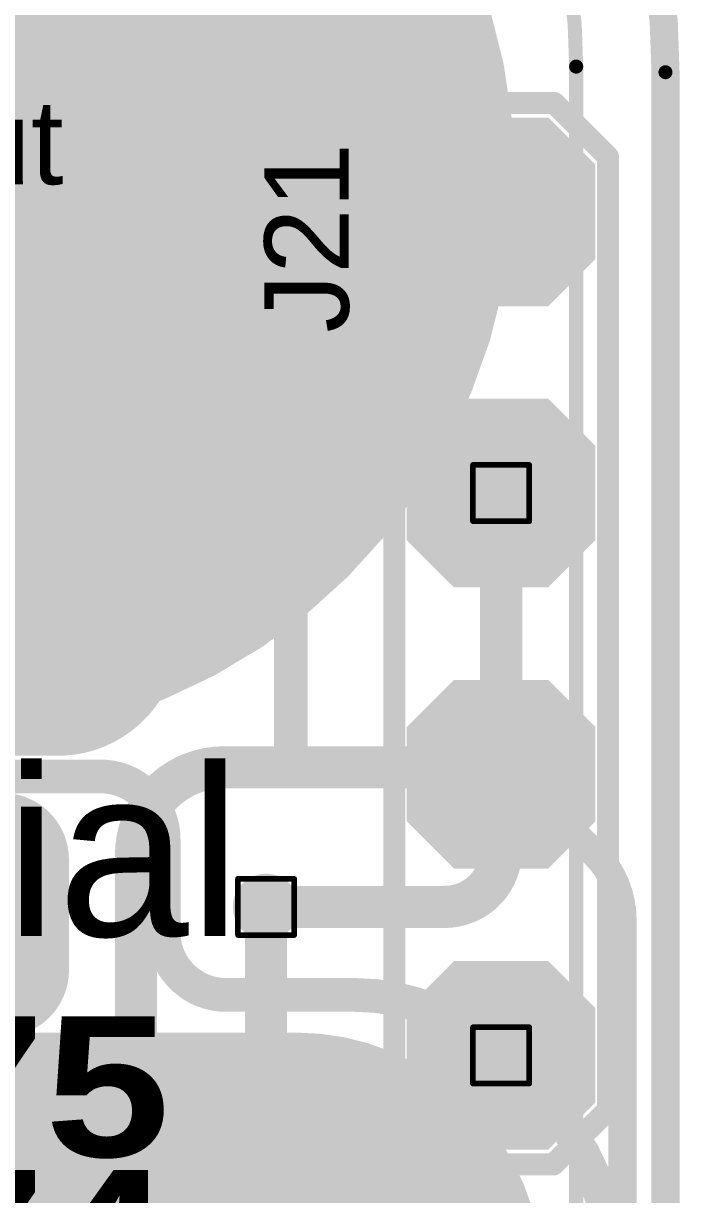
# Model space of a CAD drawing. Header units: inches. Extents: x 3 to 457, y -41 to 239.
# Drawn here: x 33.42 to 39.35, y 14.03 to 24.61 of the extents above; entities that cross this region are included whole.
import ezdxf

# ---------------------------------------------------------------- set-up
doc = ezdxf.new("R2010")
doc.units = ezdxf.units.IN
for name, color, linetype in [('Board Outline', 216, 'Continuous'), ('Bottom Layer', 5, 'Continuous'), ('Bottom Overlay', 54, 'Continuous'), ('Bottom Paste', 16, 'Continuous'), ('Bottom Solder', 6, 'Continuous'), ('Drill Drawing', 1, 'Continuous'), ('Fabrication', 76, 'Continuous'), ('Top Layer', 1, 'Continuous'), ('Top Overlay', 2, 'Continuous'), ('Top Paste', 8, 'Continuous'), ('Top Solder', 216, 'Continuous'), ('Via Holes', 16, 'Continuous')]:
    doc.layers.add(name, color=color, linetype=linetype)
doc.styles.add('Arial', font='', dxfattribs={"height": 0.2})
doc.styles.add('Arial Black_Bold', font='', dxfattribs={"height": 0.2})
doc.styles.get('Arial').set_extended_font_data('Arial')
doc.styles.get('Arial Black_Bold').set_extended_font_data('Arial Black', bold=True)

# ---------------------------------------------------------------- blocks, each defined once
blk = doc.blocks.new('SEMG_PAD_B_59')
at = {"layer": 'Bottom Layer'}
h = blk.add_hatch(color=5, dxfattribs=at)
edge = h.paths.add_edge_path()
edge.add_arc((-3.15, 0.013), 2.1, 90, 270)
edge.add_line((-3.15, -2.087), (3.15, -2.087))
edge.add_arc((3.15, 0.013), 2.1, 270, 450)
edge.add_line((3.15, 2.113), (-3.15, 2.113))
h = blk.add_hatch(color=5, dxfattribs=at)
edge = h.paths.add_edge_path()
edge.add_arc((0, -9.987), 5, 0, 360)
at = {"layer": 'Bottom Paste'}
h = blk.add_hatch(color=16, dxfattribs=at)
edge = h.paths.add_edge_path()
edge.add_arc((-3.15, 0.013), 2.1, 90, 270)
edge.add_line((-3.15, -2.087), (3.15, -2.087))
edge.add_arc((3.15, 0.013), 2.1, 270, 450)
edge.add_line((3.15, 2.113), (-3.15, 2.113))
h = blk.add_hatch(color=16, dxfattribs=at)
edge = h.paths.add_edge_path()
edge.add_arc((0, -9.987), 5, 0, 360)
at = {"layer": 'Bottom Solder'}
h = blk.add_hatch(color=6, dxfattribs=at)
edge = h.paths.add_edge_path()
edge.add_arc((-3.15, 0.013), 2.202, 90, 270)
edge.add_line((-3.15, -2.189), (3.15, -2.189))
edge.add_arc((3.15, 0.013), 2.202, 270, 450)
edge.add_line((3.15, 2.214), (-3.15, 2.214))
h = blk.add_hatch(color=6, dxfattribs=at)
edge = h.paths.add_edge_path()
edge.add_arc((0, -9.987), 5.102, 0, 360)
at = {"layer": 'Bottom Overlay'}
for points in [[(-5.683, 10.966, 0.127, 0.127, 0), (-5.683, -10.966, 0.127, 0.127, 0)], [(-1.531, -15.213, 0.127, 0.127, -0.414214), (-5.683, -10.966, 0.127, 0.127, 0)]]:
    blk.add_lwpolyline(points, format="xyseb", dxfattribs=at)
blk.add_lwpolyline([(-5.715, -10.966, 0.0635, 0.0635, 1), (-5.651, -10.966, 0.0635, 0.0635, 1)], format="xyseb", close=True, dxfattribs=at)
blk.add_lwpolyline([(-5.715, -10.966, 0.0635, 0.0635, 1), (-5.651, -10.966, 0.0635, 0.0635, 1)], format="xyseb", close=True, dxfattribs=at)
blk = doc.blocks.new('4_P___SMD_W____CON__60')
at = {"layer": 'Top Layer'}
for points in [[(0.375, 0.75), (-0.375, 0.75), (-0.75, 0.375), (-0.75, -0.375), (-0.375, -0.75), (0.375, -0.75), (0.75, -0.375), (0.75, 0.375)], [(2.915, 0.75), (2.165, 0.75), (1.79, 0.375), (1.79, -0.375), (2.165, -0.75), (2.915, -0.75), (3.29, -0.375), (3.29, 0.375)], [(5.455, 0.75), (4.705, 0.75), (4.33, 0.375), (4.33, -0.375), (4.705, -0.75), (5.455, -0.75), (5.83, -0.375), (5.83, 0.375)], [(7.995, 0.75), (7.245, 0.75), (6.87, 0.375), (6.87, -0.375), (7.245, -0.75), (7.995, -0.75), (8.37, -0.375), (8.37, 0.375)]]:
    blk.add_hatch(color=1, dxfattribs=at).paths.add_polyline_path(points)
at = {"layer": 'Top Paste'}
for points in [[(0.375, 0.75), (-0.375, 0.75), (-0.75, 0.375), (-0.75, -0.375), (-0.375, -0.75), (0.375, -0.75), (0.75, -0.375), (0.75, 0.375)], [(2.915, 0.75), (2.165, 0.75), (1.79, 0.375), (1.79, -0.375), (2.165, -0.75), (2.915, -0.75), (3.29, -0.375), (3.29, 0.375)], [(5.455, 0.75), (4.705, 0.75), (4.33, 0.375), (4.33, -0.375), (4.705, -0.75), (5.455, -0.75), (5.83, -0.375), (5.83, 0.375)], [(7.995, 0.75), (7.245, 0.75), (6.87, 0.375), (6.87, -0.375), (7.245, -0.75), (7.995, -0.75), (8.37, -0.375), (8.37, 0.375)]]:
    blk.add_hatch(color=8, dxfattribs=at).paths.add_polyline_path(points)
at = {"layer": 'Top Solder'}
for points in [[(0.426, 0.852), (-0.426, 0.852), (-0.852, 0.426), (-0.852, -0.426), (-0.426, -0.852), (0.426, -0.852), (0.852, -0.426), (0.852, 0.426)], [(2.966, 0.852), (2.114, 0.852), (1.688, 0.426), (1.688, -0.426), (2.114, -0.852), (2.966, -0.852), (3.392, -0.426), (3.392, 0.426)], [(5.506, 0.852), (4.654, 0.852), (4.228, 0.426), (4.228, -0.426), (4.654, -0.852), (5.506, -0.852), (5.932, -0.426), (5.932, 0.426)], [(8.046, 0.852), (7.194, 0.852), (6.768, 0.426), (6.768, -0.426), (7.194, -0.852), (8.046, -0.852), (8.472, -0.426), (8.472, 0.426)]]:
    blk.add_hatch(color=216, dxfattribs=at).paths.add_polyline_path(points)
at = {"layer": 'Top Overlay'}
for points in [[(-0.483, 0.965, 0.2, 0.2, 0), (-0.985, 0.463, 0.2, 0.2, 0)], [(-0.483, 0.965, 0.2, 0.2, 0), (-0.38, 0.965, 0.2, 0.2, 0)], [(-0.38, 0.965, 0.2, 0.2, 0), (8.102, 0.965, 0.2, 0.2, 0)], [(8.102, 0.965, 0.2, 0.2, 0), (8.603, 0.464, 0.2, 0.2, 0)], [(-0.985, 0.463, 0.2, 0.2, 0), (-0.985, -0.472, 0.2, 0.2, 0)], [(8.603, 0.464, 0.2, 0.2, 0), (8.603, -0.479, 0.2, 0.2, 0)], [(-0.985, -0.472, 0.2, 0.2, 0), (-0.491, -0.965, 0.2, 0.2, 0)], [(8.603, -0.479, 0.2, 0.2, 0), (8.117, -0.965, 0.2, 0.2, 0)], [(-0.491, -0.965, 0.2, 0.2, 0), (8.117, -0.965, 0.2, 0.2, 0)]]:
    blk.add_lwpolyline(points, format="xyseb", dxfattribs=at)
for points in [[(-0.533, 0.965, 0.1, 0.1, 1), (-0.433, 0.965, 0.1, 0.1, 1)], [(-0.533, 0.965, 0.1, 0.1, 1), (-0.433, 0.965, 0.1, 0.1, 1)], [(-0.43, 0.965, 0.1, 0.1, 1), (-0.33, 0.965, 0.1, 0.1, 1)], [(-0.43, 0.965, 0.1, 0.1, 1), (-0.33, 0.965, 0.1, 0.1, 1)], [(8.052, 0.965, 0.1, 0.1, 1), (8.152, 0.965, 0.1, 0.1, 1)], [(8.052, 0.965, 0.1, 0.1, 1), (8.152, 0.965, 0.1, 0.1, 1)], [(-1.035, 0.463, 0.1, 0.1, 1), (-0.935, 0.463, 0.1, 0.1, 1)], [(-1.035, 0.463, 0.1, 0.1, 1), (-0.935, 0.463, 0.1, 0.1, 1)], [(8.553, 0.464, 0.1, 0.1, 1), (8.653, 0.464, 0.1, 0.1, 1)], [(8.553, 0.464, 0.1, 0.1, 1), (8.653, 0.464, 0.1, 0.1, 1)], [(-1.035, -0.472, 0.1, 0.1, 1), (-0.935, -0.472, 0.1, 0.1, 1)], [(-1.035, -0.472, 0.1, 0.1, 1), (-0.935, -0.472, 0.1, 0.1, 1)], [(8.553, -0.479, 0.1, 0.1, 1), (8.653, -0.479, 0.1, 0.1, 1)], [(8.553, -0.479, 0.1, 0.1, 1), (8.653, -0.479, 0.1, 0.1, 1)], [(-0.541, -0.965, 0.1, 0.1, 1), (-0.441, -0.965, 0.1, 0.1, 1)], [(-0.541, -0.965, 0.1, 0.1, 1), (-0.441, -0.965, 0.1, 0.1, 1)], [(8.067, -0.965, 0.1, 0.1, 1), (8.167, -0.965, 0.1, 0.1, 1)], [(8.067, -0.965, 0.1, 0.1, 1), (8.167, -0.965, 0.1, 0.1, 1)]]:
    blk.add_lwpolyline(points, format="xyseb", close=True, dxfattribs=at)
blk = doc.blocks.new('T____P____SMD_3_P____61')
at = {"layer": 'Top Layer'}
h = blk.add_hatch(color=1, dxfattribs=at)
edge = h.paths.add_edge_path()
edge.add_arc((-0.5, 3.04), 0.5, 90, 180)
edge.add_line((-1, 3.04), (-1, 2.04))
edge.add_arc((-0.5, 2.04), 0.5, 180, 270)
edge.add_line((-0.5, 1.54), (0.5, 1.54))
edge.add_arc((0.5, 2.04), 0.5, 270, 360)
edge.add_line((1, 2.04), (1, 3.04))
edge.add_arc((0.5, 3.04), 0.5, 0, 90)
edge.add_line((0.5, 3.54), (-0.5, 3.54))
h = blk.add_hatch(color=1, dxfattribs=at)
edge = h.paths.add_edge_path()
edge.add_arc((-1, 0), 1, 90, 270)
edge.add_line((-1, -1), (1, -1))
edge.add_arc((1, 0), 1, 270, 450)
edge.add_line((1, 1), (-1, 1))
h = blk.add_hatch(color=1, dxfattribs=at)
edge = h.paths.add_edge_path()
edge.add_arc((-0.5, -2.04), 0.5, 90, 180)
edge.add_line((-1, -2.04), (-1, -3.04))
edge.add_arc((-0.5, -3.04), 0.5, 180, 270)
edge.add_line((-0.5, -3.54), (0.5, -3.54))
edge.add_arc((0.5, -3.04), 0.5, 270, 360)
edge.add_line((1, -3.04), (1, -2.04))
edge.add_arc((0.5, -2.04), 0.5, 0, 90)
edge.add_line((0.5, -1.54), (-0.5, -1.54))
at = {"layer": 'Top Paste'}
h = blk.add_hatch(color=8, dxfattribs=at)
edge = h.paths.add_edge_path()
edge.add_arc((-0.5, 3.04), 0.5, 90, 180)
edge.add_line((-1, 3.04), (-1, 2.04))
edge.add_arc((-0.5, 2.04), 0.5, 180, 270)
edge.add_line((-0.5, 1.54), (0.5, 1.54))
edge.add_arc((0.5, 2.04), 0.5, 270, 360)
edge.add_line((1, 2.04), (1, 3.04))
edge.add_arc((0.5, 3.04), 0.5, 0, 90)
edge.add_line((0.5, 3.54), (-0.5, 3.54))
h = blk.add_hatch(color=8, dxfattribs=at)
edge = h.paths.add_edge_path()
edge.add_arc((-1, 0), 1, 90, 270)
edge.add_line((-1, -1), (1, -1))
edge.add_arc((1, 0), 1, 270, 450)
edge.add_line((1, 1), (-1, 1))
h = blk.add_hatch(color=8, dxfattribs=at)
edge = h.paths.add_edge_path()
edge.add_arc((-0.5, -2.04), 0.5, 90, 180)
edge.add_line((-1, -2.04), (-1, -3.04))
edge.add_arc((-0.5, -3.04), 0.5, 180, 270)
edge.add_line((-0.5, -3.54), (0.5, -3.54))
edge.add_arc((0.5, -3.04), 0.5, 270, 360)
edge.add_line((1, -3.04), (1, -2.04))
edge.add_arc((0.5, -2.04), 0.5, 0, 90)
edge.add_line((0.5, -1.54), (-0.5, -1.54))
at = {"layer": 'Top Solder'}
h = blk.add_hatch(color=216, dxfattribs=at)
edge = h.paths.add_edge_path()
edge.add_arc((-0.5, 3.04), 0.602, 90, 180)
edge.add_line((-1.102, 3.04), (-1.102, 2.04))
edge.add_arc((-0.5, 2.04), 0.602, 180, 270)
edge.add_line((-0.5, 1.438), (0.5, 1.438))
edge.add_arc((0.5, 2.04), 0.602, 270, 360)
edge.add_line((1.102, 2.04), (1.102, 3.04))
edge.add_arc((0.5, 3.04), 0.602, 0, 90)
edge.add_line((0.5, 3.642), (-0.5, 3.642))
h = blk.add_hatch(color=216, dxfattribs=at)
edge = h.paths.add_edge_path()
edge.add_arc((-1, 0), 1.102, 90, 270)
edge.add_line((-1, -1.102), (1, -1.102))
edge.add_arc((1, 0), 1.102, 270, 450)
edge.add_line((1, 1.102), (-1, 1.102))
h = blk.add_hatch(color=216, dxfattribs=at)
edge = h.paths.add_edge_path()
edge.add_arc((-0.5, -2.04), 0.602, 90, 180)
edge.add_line((-1.102, -2.04), (-1.102, -3.04))
edge.add_arc((-0.5, -3.04), 0.602, 180, 270)
edge.add_line((-0.5, -3.642), (0.5, -3.642))
edge.add_arc((0.5, -3.04), 0.602, 270, 360)
edge.add_line((1.102, -3.04), (1.102, -2.04))
edge.add_arc((0.5, -2.04), 0.602, 0, 90)
edge.add_line((0.5, -1.438), (-0.5, -1.438))

msp = doc.modelspace()

# ---------------------------------------------------------------- hatches: boundary and pattern name
at = {"layer": 'Bottom Layer'}
h = msp.add_hatch(color=5, dxfattribs=at)
edge = h.paths.add_edge_path()
edge.add_arc((37.735, 20.371), 0.3, 0, 360)
h = msp.add_hatch(color=5, dxfattribs=at)
edge = h.paths.add_edge_path()
edge.add_arc((35.612, 16.632), 0.3, 0, 360)
h = msp.add_hatch(color=5, dxfattribs=at)
edge = h.paths.add_edge_path()
edge.add_arc((37.735, 15.291), 0.3, 0, 360)
at = {"layer": 'Top Layer'}
h = msp.add_hatch(color=1, dxfattribs=at)
edge = h.paths.add_edge_path()
edge.add_arc((37.735, 20.371), 0.3, 0, 360)
h = msp.add_hatch(color=1, dxfattribs=at)
edge = h.paths.add_edge_path()
edge.add_arc((35.612, 16.632), 0.3, 0, 360)
h = msp.add_hatch(color=1, dxfattribs=at)
edge = h.paths.add_edge_path()
edge.add_arc((37.735, 15.291), 0.3, 0, 360)
at = {"layer": 'Via Holes'}
h = msp.add_hatch(color=7, dxfattribs=at)
edge = h.paths.add_edge_path()
edge.add_arc((37.735, 20.371), 0.15, 0, 360)
h = msp.add_hatch(color=7, dxfattribs=at)
edge = h.paths.add_edge_path()
edge.add_arc((35.612, 16.632), 0.15, 0, 360)
h = msp.add_hatch(color=7, dxfattribs=at)
edge = h.paths.add_edge_path()
edge.add_arc((37.735, 15.291), 0.15, 0, 360)

# ---------------------------------------------------------------- linework, layer by layer
at = {"layer": 'Board Outline'}
for points in [[(37.142, 28.286, 0.127, 0.127, -0.244175), (39.22, 24.173, 0.127, 0.127, 0)], [(39.22, 24.173, 0.127, 0.127, 0), (39.22, 2.317, 0.127, 0.127, 0)]]:
    msp.add_lwpolyline(points, format="xyseb", dxfattribs=at)
msp.add_lwpolyline([(39.188, 24.173, 0.0635, 0.0635, 1), (39.251, 24.173, 0.0635, 0.0635, 1)], format="xyseb", close=True, dxfattribs=at)
msp.add_lwpolyline([(39.188, 24.173, 0.0635, 0.0635, 1), (39.251, 24.173, 0.0635, 0.0635, 1)], format="xyseb", close=True, dxfattribs=at)
at = {"layer": 'Bottom Layer'}
for points in [[(37.735, 17.143, 0.381, 0.381, 0), (37.735, 20.371, 0.381, 0.381, 0)], [(32.227, 17.811, 0.305, 0.305, 0), (34.118, 17.811, 0.305, 0.305, 0)], [(34.118, 17.811, 0.305, 0.305, -0.414214), (34.687, 17.242, 0.305, 0.305, 0)], [(34.687, 16.401, 0.305, 0.305, 0), (34.687, 17.242, 0.305, 0.305, 0)], [(37.735, 17.143, 0.381, 0.381, -0.414214), (37.224, 16.632, 0.381, 0.381, 0)], [(35.612, 16.632, 0.381, 0.381, 0), (37.224, 16.632, 0.381, 0.381, 0)], [(35.251, 15.837, 0.305, 0.305, -0.414214), (34.687, 16.401, 0.305, 0.305, 0)], [(35.251, 15.837, 0.305, 0.305, 0), (36.416, 15.837, 0.305, 0.305, 0)], [(36.416, 15.837, 0.305, 0.305, -0.198912), (37.735, 15.291, 0.305, 0.305, 0)], [(37.735, 15.291, 0.305, 0.305, 0), (38.05, 14.976, 0.305, 0.305, 0)], [(38.05, 14.976, 0.305, 0.305, -0.198912), (38.767, 13.245, 0.305, 0.305, 0)]]:
    msp.add_lwpolyline(points, format="xyseb", dxfattribs=at)
for points in [[(37.64, 20.371, 0.191, 0.191, 1), (37.83, 20.371, 0.191, 0.191, 1)], [(34.042, 17.811, 0.152, 0.152, 1), (34.194, 17.811, 0.152, 0.152, 1)], [(34.042, 17.811, 0.152, 0.152, 1), (34.194, 17.811, 0.152, 0.152, 1)], [(34.611, 17.242, 0.152, 0.152, 1), (34.763, 17.242, 0.152, 0.152, 1)], [(34.611, 17.242, 0.152, 0.152, 1), (34.763, 17.242, 0.152, 0.152, 1)], [(37.64, 17.143, 0.191, 0.191, 1), (37.83, 17.143, 0.191, 0.191, 1)], [(37.64, 17.143, 0.191, 0.191, 1), (37.83, 17.143, 0.191, 0.191, 1)], [(35.517, 16.632, 0.191, 0.191, 1), (35.708, 16.632, 0.191, 0.191, 1)], [(37.128, 16.632, 0.191, 0.191, 1), (37.319, 16.632, 0.191, 0.191, 1)], [(37.128, 16.632, 0.191, 0.191, 1), (37.319, 16.632, 0.191, 0.191, 1)], [(34.611, 16.401, 0.152, 0.152, 1), (34.763, 16.401, 0.152, 0.152, 1)], [(34.611, 16.401, 0.152, 0.152, 1), (34.763, 16.401, 0.152, 0.152, 1)], [(35.175, 15.837, 0.152, 0.152, 1), (35.327, 15.837, 0.152, 0.152, 1)], [(35.175, 15.837, 0.152, 0.152, 1), (35.327, 15.837, 0.152, 0.152, 1)], [(36.34, 15.837, 0.152, 0.152, 1), (36.492, 15.837, 0.152, 0.152, 1)], [(36.34, 15.837, 0.152, 0.152, 1), (36.492, 15.837, 0.152, 0.152, 1)], [(37.659, 15.291, 0.152, 0.152, 1), (37.811, 15.291, 0.152, 0.152, 1)], [(37.659, 15.291, 0.152, 0.152, 1), (37.811, 15.291, 0.152, 0.152, 1)], [(37.974, 14.976, 0.152, 0.152, 1), (38.126, 14.976, 0.152, 0.152, 1)], [(37.974, 14.976, 0.152, 0.152, 1), (38.126, 14.976, 0.152, 0.152, 1)]]:
    msp.add_lwpolyline(points, format="xyseb", close=True, dxfattribs=at)
at = {"layer": 'Drill Drawing'}
for points in [[(37.481, 20.625, 0.0508, 0.0508, 0), (37.989, 20.625, 0.0508, 0.0508, 0)], [(37.481, 20.117, 0.0508, 0.0508, 0), (37.481, 20.625, 0.0508, 0.0508, 0)], [(37.989, 20.117, 0.0508, 0.0508, 0), (37.989, 20.625, 0.0508, 0.0508, 0)], [(37.481, 20.117, 0.0508, 0.0508, 0), (37.989, 20.117, 0.0508, 0.0508, 0)], [(35.358, 16.886, 0.0508, 0.0508, 0), (35.866, 16.886, 0.0508, 0.0508, 0)], [(35.358, 16.378, 0.0508, 0.0508, 0), (35.358, 16.886, 0.0508, 0.0508, 0)], [(35.866, 16.378, 0.0508, 0.0508, 0), (35.866, 16.886, 0.0508, 0.0508, 0)], [(35.358, 16.378, 0.0508, 0.0508, 0), (35.866, 16.378, 0.0508, 0.0508, 0)], [(37.481, 15.545, 0.0508, 0.0508, 0), (37.989, 15.545, 0.0508, 0.0508, 0)], [(37.481, 15.037, 0.0508, 0.0508, 0), (37.481, 15.545, 0.0508, 0.0508, 0)], [(37.989, 15.037, 0.0508, 0.0508, 0), (37.989, 15.545, 0.0508, 0.0508, 0)], [(37.481, 15.037, 0.0508, 0.0508, 0), (37.989, 15.037, 0.0508, 0.0508, 0)]]:
    msp.add_lwpolyline(points, format="xyseb", dxfattribs=at)
for points in [[(37.468, 20.625, 0.0254, 0.0254, 1), (37.494, 20.625, 0.0254, 0.0254, 1)], [(37.468, 20.625, 0.0254, 0.0254, 1), (37.494, 20.625, 0.0254, 0.0254, 1)], [(37.976, 20.625, 0.0254, 0.0254, 1), (38.002, 20.625, 0.0254, 0.0254, 1)], [(37.976, 20.625, 0.0254, 0.0254, 1), (38.002, 20.625, 0.0254, 0.0254, 1)], [(37.468, 20.117, 0.0254, 0.0254, 1), (37.494, 20.117, 0.0254, 0.0254, 1)], [(37.468, 20.117, 0.0254, 0.0254, 1), (37.494, 20.117, 0.0254, 0.0254, 1)], [(37.976, 20.117, 0.0254, 0.0254, 1), (38.002, 20.117, 0.0254, 0.0254, 1)], [(37.976, 20.117, 0.0254, 0.0254, 1), (38.002, 20.117, 0.0254, 0.0254, 1)], [(35.346, 16.886, 0.0254, 0.0254, 1), (35.371, 16.886, 0.0254, 0.0254, 1)], [(35.346, 16.886, 0.0254, 0.0254, 1), (35.371, 16.886, 0.0254, 0.0254, 1)], [(35.854, 16.886, 0.0254, 0.0254, 1), (35.879, 16.886, 0.0254, 0.0254, 1)], [(35.854, 16.886, 0.0254, 0.0254, 1), (35.879, 16.886, 0.0254, 0.0254, 1)], [(35.346, 16.378, 0.0254, 0.0254, 1), (35.371, 16.378, 0.0254, 0.0254, 1)], [(35.346, 16.378, 0.0254, 0.0254, 1), (35.371, 16.378, 0.0254, 0.0254, 1)], [(35.854, 16.378, 0.0254, 0.0254, 1), (35.879, 16.378, 0.0254, 0.0254, 1)], [(35.854, 16.378, 0.0254, 0.0254, 1), (35.879, 16.378, 0.0254, 0.0254, 1)], [(37.468, 15.545, 0.0254, 0.0254, 1), (37.494, 15.545, 0.0254, 0.0254, 1)], [(37.468, 15.545, 0.0254, 0.0254, 1), (37.494, 15.545, 0.0254, 0.0254, 1)], [(37.976, 15.545, 0.0254, 0.0254, 1), (38.002, 15.545, 0.0254, 0.0254, 1)], [(37.976, 15.545, 0.0254, 0.0254, 1), (38.002, 15.545, 0.0254, 0.0254, 1)], [(37.468, 15.037, 0.0254, 0.0254, 1), (37.494, 15.037, 0.0254, 0.0254, 1)], [(37.468, 15.037, 0.0254, 0.0254, 1), (37.494, 15.037, 0.0254, 0.0254, 1)], [(37.976, 15.037, 0.0254, 0.0254, 1), (38.002, 15.037, 0.0254, 0.0254, 1)], [(37.976, 15.037, 0.0254, 0.0254, 1), (38.002, 15.037, 0.0254, 0.0254, 1)]]:
    msp.add_lwpolyline(points, format="xyseb", close=True, dxfattribs=at)
at = {"layer": 'Fabrication'}
for points in [[(34.276, 29.228, 0.254, 0.254, -0.414214), (39.22, 24.172, 0.254, 0.254, 0)], [(39.22, 24.173, 0.254, 0.254, 0), (39.22, 2.317, 0.254, 0.254, 0)], [(29.576, 15.37, 0.254, 0.254, 0), (35.884, 15.37, 0.254, 0.254, 0)], [(35.884, 15.37, 0.254, 0.254, -0.198912), (37.369, 14.755, 0.254, 0.254, 0)], [(37.369, 14.755, 0.254, 0.254, -0.198912), (37.984, 13.27, 0.254, 0.254, 0)]]:
    msp.add_lwpolyline(points, format="xyseb", dxfattribs=at)
for points in [[(37.73, 23.245, 0.254, 0.254, 1), (27.73, 23.245, 0.254, 0.254, 1)], [(39.156, 24.173, 0.127, 0.127, 1), (39.283, 24.173, 0.127, 0.127, 1)], [(39.156, 24.172, 0.127, 0.127, 1), (39.283, 24.172, 0.127, 0.127, 1)], [(37.667, 23.245, 0.127, 0.127, 1), (37.794, 23.245, 0.127, 0.127, 1)], [(35.821, 15.37, 0.127, 0.127, 1), (35.948, 15.37, 0.127, 0.127, 1)], [(35.821, 15.37, 0.127, 0.127, 1), (35.948, 15.37, 0.127, 0.127, 1)], [(37.306, 14.755, 0.127, 0.127, 1), (37.433, 14.755, 0.127, 0.127, 1)], [(37.306, 14.755, 0.127, 0.127, 1), (37.433, 14.755, 0.127, 0.127, 1)]]:
    msp.add_lwpolyline(points, format="xyseb", close=True, dxfattribs=at)
at = {"layer": 'Top Layer'}
for points in [[(33.666, 25.57, 0.305, 0.305, 0), (35.292, 22.778, 0.305, 0.305, 0)], [(34.533, 25.617, 0.305, 0.305, 0), (35.393, 23.946, 0.305, 0.305, 0)], [(35.752, 24.898, 0.305, 0.305, 0), (37.735, 22.915, 0.305, 0.305, 0)], [(35.399, 23.935, 0.305, 0.305, 0), (37.323, 20.868, 0.305, 0.305, 0)], [(35.292, 22.778, 0.305, 0.305, -0.000767), (35.301, 22.756, 0.305, 0.305, 0)], [(35.301, 22.756, 0.305, 0.305, -0.093055), (35.835, 19.906, 0.305, 0.305, 0)], [(37.323, 20.868, 0.305, 0.305, 0), (37.735, 20.371, 0.305, 0.305, 0)], [(35.835, 17.893, 0.305, 0.305, 0), (35.835, 19.906, 0.305, 0.305, 0)], [(34.437, 17.099, 0.381, 0.381, -0.414214), (35.231, 17.893, 0.381, 0.381, 0)], [(35.231, 17.893, 0.381, 0.381, 0), (37.571, 17.893, 0.381, 0.381, 0)], [(37.571, 17.893, 0.381, 0.381, -0.414214), (37.602, 17.862, 0.381, 0.381, 0)], [(37.735, 17.958, 0.254, 0.254, 0), (38.586, 17.107, 0.254, 0.254, 0)], [(34.437, 12.731, 0.381, 0.381, 0), (34.437, 17.099, 0.381, 0.381, 0)], [(38.586, 17.107, 0.254, 0.254, 0), (38.587, 17.106, 0.254, 0.254, 0)], [(38.587, 17.106, 0.254, 0.254, -0.198724), (38.832, 16.515, 0.254, 0.254, 0)], [(35.612, 12.731, 0.381, 0.381, 0), (35.612, 16.632, 0.381, 0.381, 0)], [(38.832, 12.178, 0.254, 0.254, 0), (38.832, 16.513, 0.254, 0.254, 0)]]:
    msp.add_lwpolyline(points, format="xyseb", dxfattribs=at)
for points in [[(35.317, 23.946, 0.152, 0.152, 1), (35.469, 23.946, 0.152, 0.152, 1)], [(35.323, 23.935, 0.152, 0.152, 1), (35.475, 23.935, 0.152, 0.152, 1)], [(37.659, 22.915, 0.152, 0.152, 1), (37.811, 22.915, 0.152, 0.152, 1)], [(35.216, 22.778, 0.152, 0.152, 1), (35.368, 22.778, 0.152, 0.152, 1)], [(35.216, 22.778, 0.152, 0.152, 1), (35.368, 22.778, 0.152, 0.152, 1)], [(35.225, 22.756, 0.152, 0.152, 1), (35.377, 22.756, 0.152, 0.152, 1)], [(35.225, 22.756, 0.152, 0.152, 1), (35.377, 22.756, 0.152, 0.152, 1)], [(37.247, 20.868, 0.152, 0.152, 1), (37.399, 20.868, 0.152, 0.152, 1)], [(37.247, 20.868, 0.152, 0.152, 1), (37.399, 20.868, 0.152, 0.152, 1)], [(37.659, 20.371, 0.152, 0.152, 1), (37.811, 20.371, 0.152, 0.152, 1)], [(35.759, 19.906, 0.152, 0.152, 1), (35.912, 19.906, 0.152, 0.152, 1)], [(35.759, 19.906, 0.152, 0.152, 1), (35.912, 19.906, 0.152, 0.152, 1)], [(35.136, 17.893, 0.191, 0.191, 1), (35.327, 17.893, 0.191, 0.191, 1)], [(35.136, 17.893, 0.191, 0.191, 1), (35.327, 17.893, 0.191, 0.191, 1)], [(35.759, 17.893, 0.152, 0.152, 1), (35.912, 17.893, 0.152, 0.152, 1)], [(37.476, 17.893, 0.191, 0.191, 1), (37.667, 17.893, 0.191, 0.191, 1)], [(37.476, 17.893, 0.191, 0.191, 1), (37.667, 17.893, 0.191, 0.191, 1)], [(37.507, 17.862, 0.191, 0.191, 1), (37.698, 17.862, 0.191, 0.191, 1)], [(37.672, 17.958, 0.127, 0.127, 1), (37.799, 17.958, 0.127, 0.127, 1)], [(34.342, 17.099, 0.191, 0.191, 1), (34.533, 17.099, 0.191, 0.191, 1)], [(34.342, 17.099, 0.191, 0.191, 1), (34.533, 17.099, 0.191, 0.191, 1)], [(38.522, 17.107, 0.127, 0.127, 1), (38.649, 17.107, 0.127, 0.127, 1)], [(38.522, 17.107, 0.127, 0.127, 1), (38.649, 17.107, 0.127, 0.127, 1)], [(38.524, 17.106, 0.127, 0.127, 1), (38.651, 17.106, 0.127, 0.127, 1)], [(38.524, 17.106, 0.127, 0.127, 1), (38.651, 17.106, 0.127, 0.127, 1)], [(35.517, 16.632, 0.191, 0.191, 1), (35.708, 16.632, 0.191, 0.191, 1)], [(38.769, 16.515, 0.127, 0.127, 1), (38.896, 16.515, 0.127, 0.127, 1)], [(38.769, 16.513, 0.127, 0.127, 1), (38.896, 16.513, 0.127, 0.127, 1)]]:
    msp.add_lwpolyline(points, format="xyseb", close=True, dxfattribs=at)

# ---------------------------------------------------------------- block references
for name, p, rotation in [('SEMG_PAD_B_59', (32.73, 13.258), 180), ('4_P___SMD_W____CON__60', (37.735, 15.291), 90), ('T____P____SMD_3_P____61', (32.73, 19.1), 180)]:
    msp.add_blockref(name, p, dxfattribs=dict(rotation=rotation))

# ---------------------------------------------------------------- texts
at = {"layer": 'Fabrication', "style": 'Arial'}
msp.add_text('Cut-out', height=0.762, dxfattribs=at).set_placement((30.293, 23.16))
msp.add_text('Material', height=1.524, rotation=360, dxfattribs=at).set_placement((27.815, 16.368))
at = {"layer": 'Top Overlay', "style": 'Arial'}
msp.add_text('J21', height=0.762, rotation=90, dxfattribs=at).set_placement((36.359, 21.819))
at = {"layer": 'Top Overlay', "style": 'Arial Black_Bold'}
for s, p in [('SB75', (29.665, 14.375)), ('SB74', (29.665, 12.987))]:
    msp.add_text(s, height=1.27, dxfattribs=at).set_placement(p)

doc.saveas('drawing.dxf')
